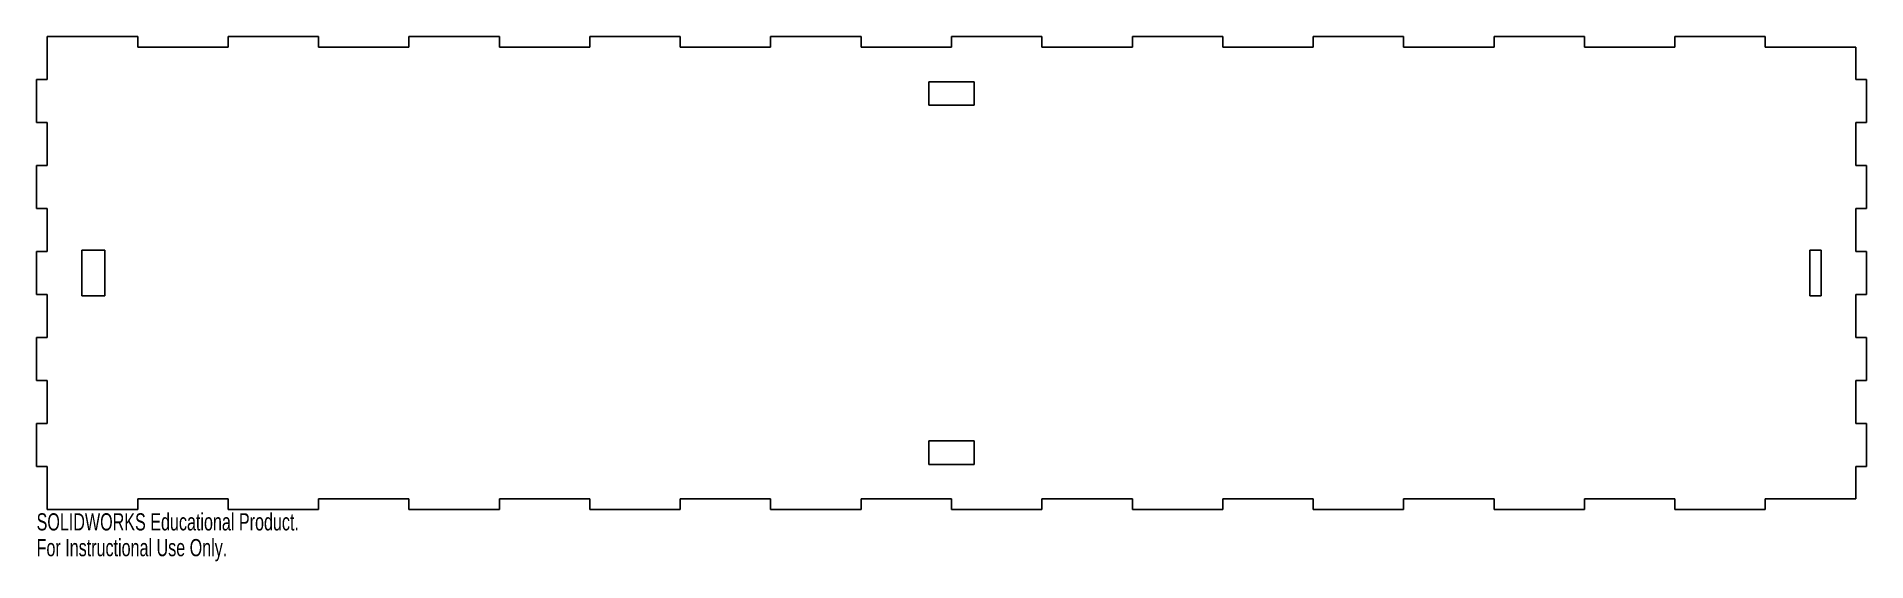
# Model space of a CAD drawing. Header units: inches. Extents: x -10.1 to 10.1, y -3.2 to 2.6.
import ezdxf

# ---------------------------------------------------------------- set-up
doc = ezdxf.new("R2010")
doc.units = ezdxf.units.IN
doc.header["$MEASUREMENT"] = 0
doc.styles.add('SLDTEXTSTYLE0', font='TXT', dxfattribs={"width": 0.7})

msp = doc.modelspace()

# ---------------------------------------------------------------- linework, layer by layer
at = {"color": 7, "linetype": 'Continuous', "lineweight": 25}
for p, q in [((-10, 2.618), (-9, 2.618)), ((-10, 2.142), (-10, 2.618)), ((-9, 2.618), (-9, 2.5)), ((-9, 2.5), (-8, 2.5)), ((-8, 2.618), (-7, 2.618)), ((-8, 2.5), (-8, 2.618)), ((-7, 2.618), (-7, 2.5)), ((-7, 2.5), (-6, 2.5)), ((-6, 2.618), (-5, 2.618)), ((-6, 2.5), (-6, 2.618)), ((-5, 2.618), (-5, 2.5)), ((-5, 2.5), (-4, 2.5)), ((-4, 2.618), (-3, 2.618)), ((-4, 2.5), (-4, 2.618)), ((-3, 2.618), (-3, 2.5)), ((-3, 2.5), (-2, 2.5)), ((-2, 2.618), (-1, 2.618)), ((-2, 2.5), (-2, 2.618)), ((-1, 2.618), (-1, 2.5)), ((-1, 2.5), (0, 2.5)), ((0, 2.618), (1, 2.618)), ((0, 2.5), (0, 2.618)), ((1, 2.618), (1, 2.5)), ((1, 2.5), (2, 2.5)), ((2, 2.618), (3, 2.618)), ((2, 2.5), (2, 2.618)), ((3, 2.618), (3, 2.5)), ((3, 2.5), (4, 2.5)), ((4, 2.618), (5, 2.618)), ((4, 2.5), (4, 2.618)), ((5, 2.618), (5, 2.5)), ((5, 2.5), (6, 2.5)), ((6, 2.618), (7, 2.618)), ((6, 2.5), (6, 2.618)), ((7, 2.618), (7, 2.5)), ((7, 2.5), (8, 2.5)), ((8, 2.618), (9, 2.618)), ((8, 2.5), (8, 2.618)), ((9, 2.618), (9, 2.5)), ((9, 2.5), (10, 2.5)), ((10, 2.5), (10, 2.142)), ((-10.118, 1.666), (-10.118, 2.142)), ((-10.118, 2.142), (-10, 2.142)), ((0.25, 2.118), (-0.25, 2.118)), ((-0.25, 2.118), (-0.25, 1.858)), ((0.25, 1.858), (0.25, 2.118)), ((10, 2.142), (10.118, 2.142)), ((10.118, 1.666), (10.118, 2.142)), ((-0.25, 1.858), (0.25, 1.858)), ((-10, 1.666), (-10.118, 1.666)), ((-10, 1.19), (-10, 1.666)), ((10.118, 1.666), (10, 1.666)), ((10, 1.666), (10, 1.19)), ((-10.118, 0.714), (-10.118, 1.19)), ((-10.118, 1.19), (-10, 1.19)), ((10, 1.19), (10.118, 1.19)), ((10.118, 0.714), (10.118, 1.19)), ((-10, 0.714), (-10.118, 0.714)), ((-10, 0.238), (-10, 0.714)), ((10.118, 0.714), (10, 0.714)), ((10, 0.714), (10, 0.238)), ((-10.118, -0.238), (-10.118, 0.238)), ((-10.118, 0.238), (-10, 0.238)), ((-9.618, 0.2525), (-9.618, -0.2525)), ((-9.363, 0.2525), (-9.618, 0.2525)), ((-9.363, -0.2525), (-9.363, 0.2525)), ((9.618, 0.2525), (9.493, 0.2525)), ((9.493, 0.2525), (9.493, -0.2525)), ((9.618, -0.2525), (9.618, 0.2525)), ((10, 0.238), (10.118, 0.238)), ((10.118, -0.238), (10.118, 0.238)), ((-10, -0.238), (-10.118, -0.238)), ((-10, -0.714), (-10, -0.238)), ((-9.618, -0.2525), (-9.363, -0.2525)), ((9.493, -0.2525), (9.618, -0.2525)), ((10.118, -0.238), (10, -0.238)), ((10, -0.238), (10, -0.714)), ((-10.118, -1.19), (-10.118, -0.714)), ((-10.118, -0.714), (-10, -0.714)), ((10, -0.714), (10.118, -0.714)), ((10.118, -1.19), (10.118, -0.714)), ((-10, -1.19), (-10.118, -1.19)), ((-10, -1.666), (-10, -1.19)), ((10.118, -1.19), (10, -1.19)), ((10, -1.19), (10, -1.666)), ((-10.118, -2.142), (-10.118, -1.666)), ((-10.118, -1.666), (-10, -1.666)), ((10, -1.666), (10.118, -1.666)), ((10.118, -2.142), (10.118, -1.666)), ((0.25, -1.858), (-0.25, -1.858)), ((-0.25, -1.858), (-0.25, -2.118)), ((0.25, -2.118), (0.25, -1.858)), ((-10, -2.142), (-10.118, -2.142)), ((-10, -2.618), (-10, -2.142)), ((-0.25, -2.118), (0.25, -2.118)), ((10.118, -2.142), (10, -2.142)), ((10, -2.142), (10, -2.5)), ((-10, -2.618), (-9, -2.618)), ((-9, -2.5), (-9, -2.618)), ((-8, -2.5), (-9, -2.5)), ((-8, -2.618), (-8, -2.5)), ((-8, -2.618), (-7, -2.618)), ((-7, -2.5), (-7, -2.618)), ((-6, -2.5), (-7, -2.5)), ((-6, -2.618), (-6, -2.5)), ((-6, -2.618), (-5, -2.618)), ((-5, -2.5), (-5, -2.618)), ((-4, -2.5), (-5, -2.5)), ((-4, -2.618), (-4, -2.5)), ((-4, -2.618), (-3, -2.618)), ((-3, -2.5), (-3, -2.618)), ((-2, -2.5), (-3, -2.5)), ((-2, -2.618), (-2, -2.5)), ((-2, -2.618), (-1, -2.618)), ((-1, -2.5), (-1, -2.618)), ((0, -2.5), (-1, -2.5)), ((0, -2.618), (0, -2.5)), ((0, -2.618), (1, -2.618)), ((1, -2.5), (1, -2.618)), ((2, -2.5), (1, -2.5)), ((2, -2.618), (2, -2.5)), ((2, -2.618), (3, -2.618)), ((3, -2.5), (3, -2.618)), ((4, -2.5), (3, -2.5)), ((4, -2.618), (4, -2.5)), ((4, -2.618), (5, -2.618)), ((5, -2.5), (5, -2.618)), ((6, -2.5), (5, -2.5)), ((6, -2.618), (6, -2.5)), ((6, -2.618), (7, -2.618)), ((7, -2.5), (7, -2.618)), ((8, -2.5), (7, -2.5)), ((8, -2.618), (8, -2.5)), ((8, -2.618), (9, -2.618)), ((9, -2.5), (9, -2.618)), ((10, -2.5), (9, -2.5))]:
    msp.add_line(p, q, dxfattribs=at)

# ---------------------------------------------------------------- texts
at = {"color": 7, "linetype": 'Continuous', "char_height": 0.1903, "attachment_point": 1, "style": 'SLDTEXTSTYLE0'}
for s, insert in [('SOLIDWORKS Educational Product.', (-10.118, -2.6581)), ('For Instructional Use Only.', (-10.118, -2.9436))]:
    msp.add_mtext(s, dxfattribs=dict(at, insert=insert))

doc.saveas('drawing.dxf')
